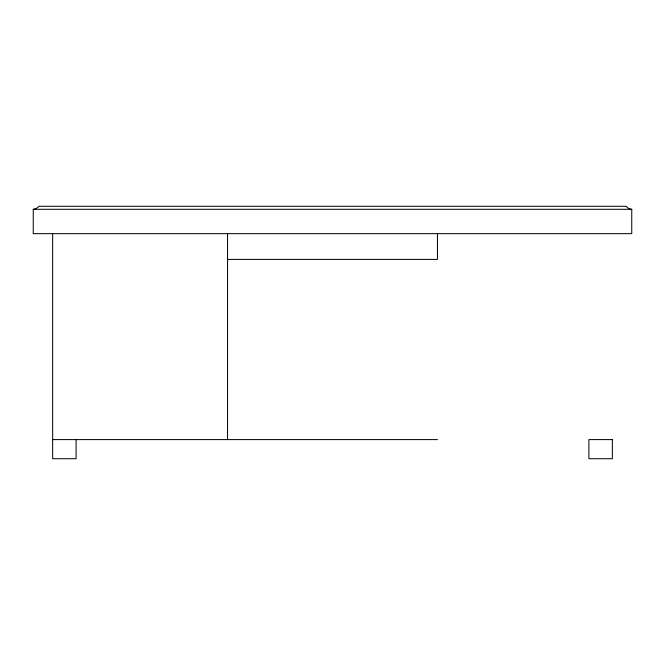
<?xml version="1.0" encoding="UTF-8"?>
<svg xmlns="http://www.w3.org/2000/svg" width="665" height="665" viewBox="0 0 665 665"><rect width="100%" height="100%" fill="white"/><g stroke="black" fill="none" stroke-linecap="round" stroke-linejoin="round"><path stroke-width="1" d="M33.25 209.3L631.75 209.3L631.75 233.664L33.25 233.664L33.25 209.3A7.647 7.647 0 0 0 38.811 206.283L626.181 206.283A7.93 7.93 0 0 0 631.75 209.3M227.555 259.408L437.445 259.408L437.445 233.664M52.643 439.59L437.445 439.59M227.555 233.664L227.555 439.59M76.101 439.59L76.101 458.717L52.643 458.717L52.643 233.664M612.357 439.59L588.899 439.59L588.899 458.717L612.357 458.717L612.357 439.59"/></g></svg>
